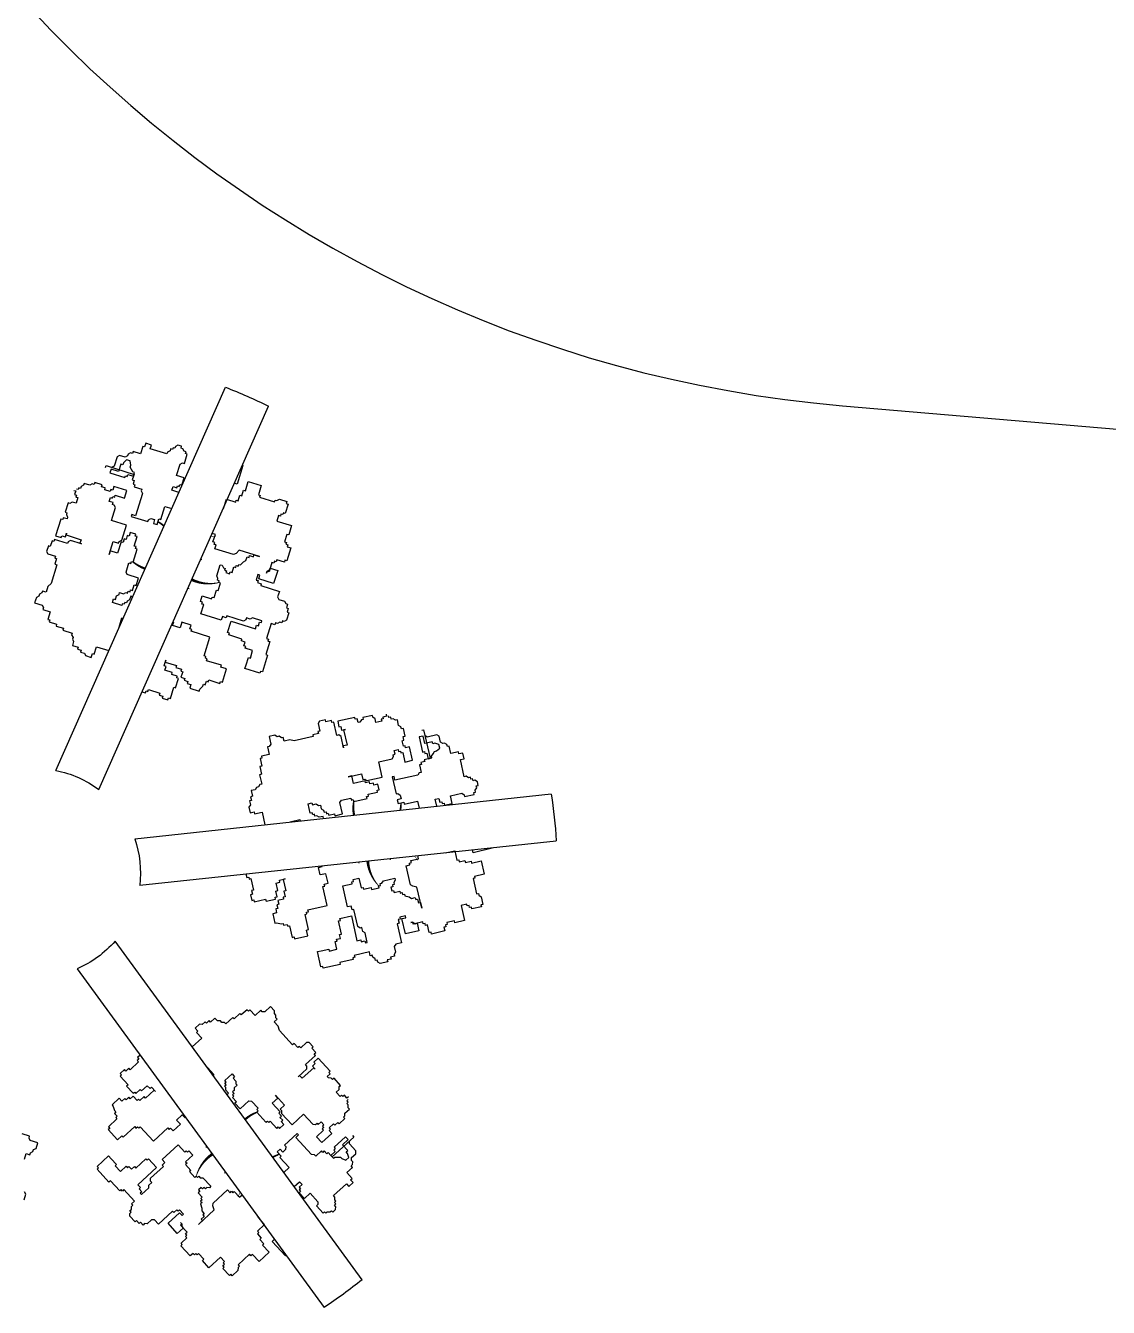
# Model space of a CAD drawing. Header units: inches. Extents: x 40 to 251, y 0 to 175.
# Drawn here: x 65.68 to 76.07, y 42.3 to 54.59 of the extents above; entities that cross this region are included whole.
import ezdxf

# ---------------------------------------------------------------- set-up
doc = ezdxf.new("R2010")
doc.units = ezdxf.units.IN
doc.header["$MEASUREMENT"] = 0
doc.layers.add('CUADRICULA', color=84, linetype='Continuous')

msp = doc.modelspace()

# ---------------------------------------------------------------- linework, layer by layer
msp.add_line((73.523, 50.947), (154.914, 44.017))
msp.add_arc((74.541, 62.904), 12, 183.1023, 265.1336)
at = {"layer": 'CUADRICULA', "extrusion": (0, 0, -1)}
for p, q in [((65.974, 47.449), (67.601, 51.126)), ((66.385, 47.267), (68.013, 50.944)), ((66.73, 46.795), (70.727, 47.224)), ((66.778, 46.348), (70.775, 46.776)), ((66.541, 45.813), (68.911, 42.565)), ((66.178, 45.548), (68.548, 42.3))]:
    msp.add_line(p, q, dxfattribs=at)
at = {"layer": 'CUADRICULA'}
for points in [[(67.154, 50.116), (67.087, 50.137), (67.099, 50.172), (67.134, 50.161), (67.14, 50.179), (67.158, 50.173), (67.163, 50.191), (67.181, 50.186), (67.204, 50.257), (67.132, 50.28), (67.166, 50.387), (67.189, 50.399), (67.207, 50.394), (67.235, 50.483), (67.217, 50.489), (67.223, 50.506), (67.205, 50.512), (67.192, 50.535), (67.175, 50.541), (67.18, 50.559), (67.144, 50.57), (67.121, 50.558), (67.115, 50.54), (67.098, 50.545), (67.092, 50.528), (67.074, 50.533), (67.069, 50.515), (67.045, 50.503), (67.039, 50.485), (66.879, 50.535), (66.89, 50.571), (66.836, 50.588), (66.825, 50.552), (66.807, 50.558), (66.785, 50.486), (66.714, 50.508), (66.708, 50.49), (66.69, 50.496), (66.667, 50.484), (66.661, 50.466), (66.638, 50.454), (66.584, 50.47), (66.561, 50.458), (66.533, 50.369), (66.509, 50.356)], [(66.45, 50.355), (66.456, 50.373), (66.724, 50.289), (66.718, 50.271), (66.729, 50.307), (66.711, 50.313), (66.699, 50.336), (66.687, 50.36), (66.692, 50.378), (66.686, 50.419), (66.65, 50.43), (66.621, 50.4), (66.615, 50.382), (66.597, 50.388), (66.575, 50.316), (66.504, 50.338), (66.493, 50.303), (66.635, 50.258), (66.641, 50.276), (66.659, 50.27), (66.664, 50.288), (66.718, 50.271), (66.707, 50.236), (66.725, 50.23), (66.714, 50.194), (66.731, 50.189), (66.726, 50.171), (66.797, 50.149), (66.792, 50.131), (66.804, 50.107), (66.737, 49.893), (66.701, 49.904), (66.696, 49.886), (66.856, 49.836), (66.862, 49.854), (66.885, 49.866), (66.921, 49.855), (66.91, 49.819), (66.946, 49.808), (66.962, 49.862), (66.98, 49.856), (67.019, 49.981), (67.085, 49.961)], [(67.762, 50.377), (67.769, 50.375), (67.714, 50.196), (67.685, 50.205)], [(66.711, 49.116), (66.692, 49.122), (66.681, 49.086), (66.658, 49.074), (66.652, 49.056), (66.634, 49.061), (66.629, 49.044), (66.611, 49.049), (66.605, 49.031), (66.516, 49.059), (66.527, 49.095), (66.545, 49.089), (66.556, 49.125), (66.58, 49.137), (66.585, 49.155), (66.621, 49.144), (66.644, 49.156), (66.662, 49.151), (66.668, 49.169), (66.686, 49.163), (66.691, 49.181), (66.709, 49.175), (66.726, 49.229), (66.744, 49.223), (66.766, 49.295), (66.659, 49.328), (66.647, 49.352), (66.674, 49.441), (66.692, 49.436), (66.698, 49.454), (66.716, 49.448), (66.755, 49.573), (66.737, 49.579), (66.743, 49.597), (66.725, 49.602), (66.753, 49.692), (66.735, 49.697), (66.74, 49.715), (66.687, 49.732), (66.676, 49.696), (66.658, 49.702), (66.647, 49.666), (66.629, 49.671), (66.618, 49.636), (66.6, 49.641), (66.566, 49.534), (66.495, 49.556), (66.484, 49.521), (66.523, 49.646), (66.576, 49.629), (66.582, 49.647), (66.605, 49.659), (66.65, 49.802), (66.507, 49.847), (66.546, 49.972), (66.534, 49.995), (66.516, 50.001), (66.522, 50.019), (66.486, 50.03), (66.497, 50.066), (66.515, 50.06), (66.52, 50.078), (66.538, 50.072), (66.544, 50.09), (66.633, 50.062), (66.655, 50.134), (66.53, 50.173), (66.519, 50.137), (66.501, 50.143), (66.496, 50.125), (66.442, 50.142), (66.448, 50.16), (66.412, 50.171), (66.418, 50.189), (66.346, 50.211), (66.341, 50.193), (66.323, 50.199), (66.299, 50.186), (66.246, 50.203), (66.24, 50.185), (66.217, 50.173), (66.211, 50.155), (66.193, 50.161), (66.188, 50.143), (66.17, 50.148)], [(67.579, 49.964), (67.582, 49.963), (67.61, 50.052), (67.699, 50.024), (67.705, 50.042), (67.723, 50.036), (67.739, 50.09), (67.757, 50.084), (67.774, 50.138), (67.792, 50.132), (67.82, 50.222), (67.945, 50.183), (67.917, 50.093), (67.935, 50.088), (67.929, 50.07), (68.072, 50.025), (68.078, 50.043), (68.095, 50.038), (68.119, 50.05), (68.19, 50.028), (68.185, 50.01), (68.203, 50.004), (68.175, 49.915), (68.157, 49.92), (68.151, 49.903), (68.133, 49.908), (68.128, 49.89), (68.11, 49.896), (68.093, 49.842), (68.236, 49.798), (68.208, 49.708), (68.19, 49.714), (68.168, 49.642), (68.186, 49.637), (68.18, 49.619), (68.198, 49.613), (68.193, 49.595), (68.228, 49.584), (68.189, 49.459), (68.171, 49.465), (68.166, 49.447), (68.094, 49.469), (68.089, 49.451), (68.071, 49.457), (68.065, 49.439), (68.047, 49.444), (68.02, 49.355), (68.002, 49.361), (67.996, 49.343), (68.002, 49.361), (68.025, 49.373), (68.031, 49.391), (68.102, 49.368), (68.063, 49.243), (67.92, 49.288), (67.931, 49.324), (67.913, 49.329), (67.897, 49.276), (67.915, 49.27), (67.909, 49.252), (67.945, 49.241), (67.939, 49.223), (68.118, 49.167), (68.101, 49.114), (68.113, 49.09), (68.167, 49.074), (68.179, 49.05), (68.197, 49.045), (68.186, 49.009), (68.204, 49.003), (68.193, 48.967), (68.21, 48.962), (68.188, 48.89), (68.165, 48.878), (68.147, 48.884), (68.141, 48.866), (68.123, 48.871), (68.1, 48.859), (68.082, 48.865), (68.076, 48.847), (68.041, 48.858), (67.996, 48.715), (68.014, 48.709), (68.008, 48.691), (68.026, 48.686), (67.987, 48.561), (68.005, 48.555), (67.955, 48.394), (67.937, 48.4), (67.931, 48.382), (67.788, 48.426), (67.8, 48.462)], [(66.147, 50.136), (66.164, 50.13), (66.153, 50.095), (66.171, 50.089), (66.165, 50.071), (66.183, 50.066), (66.167, 50.012), (66.131, 50.023), (66.107, 50.011), (66.09, 50.016), (66.062, 49.927), (66.08, 49.921), (66.074, 49.903), (66.086, 49.88), (66.081, 49.862), (66.045, 49.873), (66.039, 49.855), (66.021, 49.861), (65.971, 49.7), (66.025, 49.683), (66.03, 49.701), (66.066, 49.69), (66.077, 49.726), (66.072, 49.708), (66.215, 49.663), (66.203, 49.628), (66.221, 49.622), (66.114, 49.655), (66.091, 49.643), (66.085, 49.625), (65.96, 49.664), (65.954, 49.646), (65.937, 49.652), (65.92, 49.598), (65.902, 49.604), (65.885, 49.55), (65.898, 49.527), (65.969, 49.505), (65.963, 49.487), (65.981, 49.481), (65.965, 49.427), (65.982, 49.422), (65.927, 49.243), (65.898, 49.213), (65.881, 49.159), (65.845, 49.17), (65.84, 49.153), (65.816, 49.14), (65.81, 49.122), (65.787, 49.11), (65.77, 49.056), (65.842, 49.034), (65.854, 49.011), (65.848, 48.993), (65.92, 48.97), (65.898, 48.899), (65.915, 48.893), (65.91, 48.875), (65.981, 48.853), (65.976, 48.835), (66.047, 48.813), (66.042, 48.795), (66.131, 48.767), (66.125, 48.749), (66.138, 48.726), (66.132, 48.708), (66.144, 48.685), (66.133, 48.649), (66.187, 48.632), (66.181, 48.614), (66.217, 48.603), (66.211, 48.585), (66.247, 48.574), (66.259, 48.551), (66.313, 48.534), (66.324, 48.57), (66.342, 48.564), (66.364, 48.636), (66.482, 48.599)], [(67.8, 48.462), (67.822, 48.534), (67.84, 48.528), (67.862, 48.6), (67.791, 48.622), (67.796, 48.64), (67.778, 48.645), (67.79, 48.681), (67.754, 48.692), (67.759, 48.71), (67.634, 48.749), (67.64, 48.767), (67.622, 48.773), (67.656, 48.88), (67.888, 48.807), (67.899, 48.843), (67.917, 48.838), (67.928, 48.873), (67.946, 48.868), (67.951, 48.886), (67.862, 48.914), (67.839, 48.901), (67.803, 48.912), (67.797, 48.895), (67.774, 48.882), (67.613, 48.932), (67.608, 48.915), (67.572, 48.926), (67.561, 48.89), (67.364, 48.951), (67.392, 49.041), (67.374, 49.046), (67.38, 49.064), (67.362, 49.07), (67.379, 49.123), (67.468, 49.095), (67.474, 49.113), (67.492, 49.108), (67.514, 49.179), (67.532, 49.174), (67.554, 49.245), (67.536, 49.251), (67.542, 49.269), (67.524, 49.274), (67.529, 49.292), (67.517, 49.316), (67.551, 49.423), (67.569, 49.417), (67.581, 49.394), (67.599, 49.388), (67.593, 49.37), (67.611, 49.365), (67.605, 49.347), (67.641, 49.336), (67.647, 49.354), (67.665, 49.348), (67.681, 49.402), (67.699, 49.396), (67.705, 49.414), (67.723, 49.408), (67.728, 49.426), (67.746, 49.421), (67.775, 49.451), (67.798, 49.463), (67.81, 49.499), (67.828, 49.493), (67.833, 49.511), (67.869, 49.5), (67.874, 49.518), (67.928, 49.501), (67.732, 49.563), (67.703, 49.532), (67.679, 49.52), (67.5, 49.576), (67.512, 49.612), (67.494, 49.617), (67.499, 49.635), (67.481, 49.641), (67.504, 49.712), (67.472, 49.722)], [(67.363, 49.476), (67.375, 49.472)], [(67.24, 49.199), (67.252, 49.196)], [(66.582, 48.823), (66.58, 48.823), (66.607, 48.913), (66.62, 48.909)], [(66.8, 48.205), (66.834, 48.195), (66.84, 48.212), (66.857, 48.207), (66.863, 48.225), (66.97, 48.191), (66.965, 48.173), (67, 48.162), (66.995, 48.144), (67.048, 48.128), (67.054, 48.145), (67.072, 48.14), (67.105, 48.247), (67.123, 48.242), (67.151, 48.331), (67.133, 48.337), (67.139, 48.354), (67.085, 48.371), (67.091, 48.389), (67.019, 48.411), (67.031, 48.447), (67.013, 48.453), (67.029, 48.506), (67.024, 48.488), (67.131, 48.455), (67.125, 48.437), (67.179, 48.42), (67.173, 48.403), (67.191, 48.397), (67.174, 48.343), (67.21, 48.332), (67.205, 48.314), (67.24, 48.303), (67.235, 48.285), (67.27, 48.274), (67.259, 48.238), (67.349, 48.21), (67.354, 48.228), (67.383, 48.259), (67.389, 48.276), (67.407, 48.271), (67.418, 48.307), (67.436, 48.301), (67.441, 48.319), (67.548, 48.285), (67.554, 48.303), (67.572, 48.298), (67.611, 48.423), (67.557, 48.44), (67.563, 48.458), (67.42, 48.502), (67.426, 48.52), (67.408, 48.526), (67.413, 48.543), (67.396, 48.549), (67.451, 48.728), (67.273, 48.784), (67.278, 48.801), (67.26, 48.807), (67.272, 48.843), (67.182, 48.871), (67.166, 48.817), (67.094, 48.839), (67.105, 48.875), (67.098, 48.877)], [(69.143, 47.989), (69.147, 47.97), (69.11, 47.962), (69.114, 47.944), (69.096, 47.94), (69.1, 47.922), (69.045, 47.909), (69.037, 47.946), (69.015, 47.96), (69.011, 47.978), (68.919, 47.958), (68.923, 47.939), (68.905, 47.935), (68.891, 47.913), (68.873, 47.909), (68.865, 47.945), (68.846, 47.941), (68.842, 47.959), (68.678, 47.922), (68.69, 47.868), (68.708, 47.872), (68.716, 47.835), (68.753, 47.843), (68.735, 47.839), (68.768, 47.693), (68.731, 47.685), (68.735, 47.667), (68.71, 47.776), (68.688, 47.791), (68.67, 47.786), (68.641, 47.914), (68.623, 47.91), (68.619, 47.928), (68.564, 47.916), (68.56, 47.934), (68.505, 47.922), (68.491, 47.9), (68.507, 47.827), (68.489, 47.823), (68.493, 47.804), (68.438, 47.792), (68.442, 47.774), (68.26, 47.733), (68.219, 47.743), (68.164, 47.73), (68.156, 47.767), (68.138, 47.763), (68.115, 47.777), (68.097, 47.773), (68.075, 47.787), (68.02, 47.775), (68.036, 47.702), (68.022, 47.679), (68.004, 47.675), (68.02, 47.602), (67.947, 47.586), (67.951, 47.567), (67.933, 47.563), (67.949, 47.49), (67.931, 47.486), (67.947, 47.413), (67.929, 47.409), (67.95, 47.318), (67.931, 47.314), (67.917, 47.291), (67.899, 47.287), (67.885, 47.265), (67.848, 47.257), (67.86, 47.202), (67.842, 47.198), (67.85, 47.161), (67.832, 47.157), (67.84, 47.121), (67.826, 47.098), (67.838, 47.044), (67.875, 47.052), (67.879, 47.034), (67.952, 47.05), (67.979, 46.929)], [(68.542, 46.989), (68.537, 47.009), (68.501, 47.001), (68.478, 47.015), (68.46, 47.011), (68.456, 47.029), (68.438, 47.025), (68.434, 47.043), (68.415, 47.039), (68.395, 47.13), (68.431, 47.138), (68.436, 47.12), (68.472, 47.128), (68.494, 47.114), (68.513, 47.118), (68.521, 47.082), (68.543, 47.068), (68.547, 47.049), (68.566, 47.054), (68.57, 47.035), (68.588, 47.039), (68.592, 47.021), (68.647, 47.033), (68.651, 47.015), (68.724, 47.032), (68.7, 47.141), (68.714, 47.164), (68.805, 47.184), (68.809, 47.166), (68.828, 47.17), (68.832, 47.152), (68.96, 47.18), (68.955, 47.199), (68.974, 47.203), (68.97, 47.221), (69.061, 47.242), (69.057, 47.26), (69.075, 47.264), (69.063, 47.319), (69.026, 47.31), (69.022, 47.329), (68.986, 47.32), (68.982, 47.339), (68.945, 47.331), (68.941, 47.349), (68.831, 47.324), (68.815, 47.397), (68.778, 47.389), (68.906, 47.418), (68.919, 47.363), (68.937, 47.367), (68.959, 47.353), (69.105, 47.386), (69.073, 47.532), (69.201, 47.561), (69.215, 47.583), (69.211, 47.601), (69.229, 47.605), (69.221, 47.642), (69.257, 47.65), (69.261, 47.632), (69.28, 47.636), (69.284, 47.618), (69.302, 47.622), (69.322, 47.53), (69.396, 47.547), (69.367, 47.675), (69.33, 47.666), (69.326, 47.685), (69.308, 47.681), (69.296, 47.735), (69.314, 47.739), (69.306, 47.776), (69.324, 47.78), (69.308, 47.853), (69.289, 47.849), (69.285, 47.867), (69.263, 47.881), (69.251, 47.936), (69.232, 47.932), (69.21, 47.946), (69.192, 47.942), (69.188, 47.96), (69.169, 47.956), (69.165, 47.974)], [(69.484, 47.835), (69.503, 47.839), (69.564, 47.566), (69.546, 47.561), (69.582, 47.57), (69.578, 47.588), (69.593, 47.61), (69.607, 47.633), (69.625, 47.637), (69.657, 47.663), (69.649, 47.7), (69.609, 47.71), (69.59, 47.706), (69.586, 47.724), (69.513, 47.707), (69.497, 47.78), (69.46, 47.772), (69.493, 47.626), (69.511, 47.63), (69.515, 47.612), (69.534, 47.616), (69.546, 47.561), (69.509, 47.553), (69.513, 47.535), (69.477, 47.527), (69.481, 47.508), (69.463, 47.504), (69.479, 47.431), (69.461, 47.427), (69.447, 47.405), (69.227, 47.356), (69.219, 47.392), (69.201, 47.388), (69.238, 47.224), (69.256, 47.228), (69.278, 47.214), (69.287, 47.177), (69.25, 47.169), (69.258, 47.132), (69.313, 47.145), (69.317, 47.127), (69.445, 47.155), (69.46, 47.088)], [(69.629, 47.106), (69.614, 47.174), (69.65, 47.182), (69.659, 47.146), (69.677, 47.15), (69.681, 47.132), (69.699, 47.136), (69.703, 47.117), (69.776, 47.134), (69.76, 47.207), (69.87, 47.231), (69.892, 47.217), (69.896, 47.199), (69.987, 47.22), (69.983, 47.238), (70.002, 47.242), (69.998, 47.26), (70.012, 47.283), (70.008, 47.301), (70.026, 47.305), (70.018, 47.341), (69.995, 47.356), (69.977, 47.351), (69.973, 47.37), (69.955, 47.366), (69.951, 47.384), (69.932, 47.38), (69.91, 47.394), (69.892, 47.39), (69.855, 47.554), (69.891, 47.562), (69.879, 47.617), (69.842, 47.609), (69.838, 47.627), (69.765, 47.611), (69.749, 47.684), (69.731, 47.68), (69.726, 47.698), (69.704, 47.712), (69.686, 47.708), (69.663, 47.722), (69.651, 47.777), (69.629, 47.791), (69.537, 47.77), (69.515, 47.785)], [(68.223, 46.955), (68.223, 46.957), (68.314, 46.978), (68.317, 46.965)], [(69.71, 46.662), (69.71, 46.659), (69.802, 46.679), (69.822, 46.588), (69.84, 46.592), (69.845, 46.574), (69.899, 46.586), (69.904, 46.568), (69.958, 46.58), (69.962, 46.562), (70.054, 46.583), (70.083, 46.455), (69.991, 46.434), (69.995, 46.416), (69.977, 46.412), (70.01, 46.266), (70.028, 46.27), (70.032, 46.252), (70.055, 46.238), (70.071, 46.164), (70.053, 46.16), (70.057, 46.142), (69.965, 46.122), (69.961, 46.14), (69.943, 46.136), (69.939, 46.154), (69.921, 46.15), (69.917, 46.168), (69.862, 46.156), (69.895, 46.01), (69.803, 45.989), (69.799, 46.008), (69.726, 45.991), (69.73, 45.973), (69.712, 45.969), (69.716, 45.95), (69.698, 45.946), (69.706, 45.91), (69.578, 45.881), (69.574, 45.899), (69.555, 45.895), (69.539, 45.968), (69.521, 45.964), (69.517, 45.982), (69.498, 45.978), (69.494, 45.997), (69.403, 45.976), (69.399, 45.994), (69.381, 45.99), (69.399, 45.994), (69.421, 45.98), (69.44, 45.984), (69.456, 45.911), (69.328, 45.883), (69.295, 46.029), (69.332, 46.037), (69.328, 46.055), (69.273, 46.043), (69.277, 46.024), (69.259, 46.02), (69.267, 45.984), (69.249, 45.98), (69.29, 45.797), (69.235, 45.785), (69.221, 45.762), (69.233, 45.708), (69.219, 45.685), (69.223, 45.667), (69.186, 45.659), (69.19, 45.641), (69.154, 45.632), (69.158, 45.614), (69.085, 45.598), (69.062, 45.612), (69.058, 45.63), (69.04, 45.626), (69.036, 45.644), (69.014, 45.658), (69.009, 45.677), (68.991, 45.673), (68.983, 45.709), (68.837, 45.676), (68.841, 45.658), (68.823, 45.654), (68.827, 45.636), (68.699, 45.607), (68.703, 45.589), (68.538, 45.552), (68.534, 45.57), (68.516, 45.566), (68.483, 45.712), (68.52, 45.72)], [(68.52, 45.72), (68.593, 45.737), (68.597, 45.718), (68.67, 45.735), (68.654, 45.808), (68.672, 45.812), (68.668, 45.83), (68.704, 45.838), (68.696, 45.875), (68.714, 45.879), (68.686, 46.007), (68.704, 46.011), (68.7, 46.029), (68.81, 46.054), (68.863, 45.816), (68.899, 45.825), (68.904, 45.806), (68.94, 45.815), (68.944, 45.796), (68.962, 45.8), (68.942, 45.892), (68.92, 45.906), (68.911, 45.942), (68.893, 45.938), (68.871, 45.952), (68.834, 46.117), (68.816, 46.113), (68.807, 46.149), (68.771, 46.141), (68.726, 46.342), (68.817, 46.362), (68.813, 46.38), (68.831, 46.385), (68.827, 46.403), (68.882, 46.415), (68.902, 46.324), (68.921, 46.328), (68.925, 46.31), (68.998, 46.326), (69.002, 46.308), (69.075, 46.324), (69.071, 46.343), (69.089, 46.347), (69.085, 46.365), (69.103, 46.369), (69.118, 46.391), (69.227, 46.416), (69.231, 46.398), (69.217, 46.375), (69.221, 46.357), (69.203, 46.353), (69.207, 46.335), (69.189, 46.331), (69.197, 46.294), (69.215, 46.298), (69.219, 46.28), (69.274, 46.292), (69.278, 46.274), (69.297, 46.278), (69.301, 46.26), (69.319, 46.264), (69.323, 46.246), (69.364, 46.236), (69.386, 46.222), (69.423, 46.23), (69.427, 46.212), (69.445, 46.216), (69.453, 46.179), (69.472, 46.183), (69.484, 46.128), (69.439, 46.329), (69.398, 46.339), (69.376, 46.353), (69.335, 46.536), (69.371, 46.544), (69.367, 46.562), (69.385, 46.567), (69.381, 46.585), (69.454, 46.601), (69.447, 46.634)], [(69.179, 46.605), (69.182, 46.593)], [(70.159, 46.71), (70.161, 46.703), (69.978, 46.661), (69.972, 46.69)], [(67.797, 46.457), (67.805, 46.422), (67.824, 46.427), (67.828, 46.408), (67.846, 46.412), (67.87, 46.303), (67.852, 46.299), (67.86, 46.262), (67.842, 46.258), (67.854, 46.203), (67.873, 46.208), (67.877, 46.189), (67.986, 46.214), (67.991, 46.196), (68.082, 46.216), (68.078, 46.234), (68.096, 46.239), (68.084, 46.293), (68.102, 46.297), (68.086, 46.37), (68.122, 46.379), (68.118, 46.397), (68.173, 46.409), (68.155, 46.405), (68.179, 46.296), (68.161, 46.291), (68.173, 46.237), (68.155, 46.233), (68.159, 46.214), (68.104, 46.202), (68.113, 46.166), (68.094, 46.161), (68.102, 46.125), (68.084, 46.121), (68.092, 46.084), (68.056, 46.076), (68.076, 45.985), (68.095, 45.989), (68.135, 45.979), (68.154, 45.983), (68.158, 45.965), (68.194, 45.973), (68.198, 45.955), (68.217, 45.959), (68.241, 45.849), (68.259, 45.853), (68.264, 45.835), (68.391, 45.864), (68.379, 45.919), (68.397, 45.923), (68.365, 46.069), (68.383, 46.073), (68.379, 46.091), (68.397, 46.095), (68.393, 46.113), (68.576, 46.155), (68.535, 46.337), (68.553, 46.341), (68.549, 46.359), (68.585, 46.368), (68.565, 46.459), (68.51, 46.447), (68.494, 46.52), (68.53, 46.528), (68.529, 46.535)], [(68.879, 46.573), (68.881, 46.561)], [(68.781, 44.32), (68.767, 44.307), (68.742, 44.335), (68.728, 44.322), (68.716, 44.336), (68.702, 44.323), (68.664, 44.365), (68.691, 44.39), (68.692, 44.417), (68.706, 44.429), (68.643, 44.498), (68.629, 44.485), (68.616, 44.499), (68.59, 44.5), (68.577, 44.514), (68.605, 44.539), (68.592, 44.553), (68.606, 44.566), (68.491, 44.69), (68.45, 44.652), (68.463, 44.638), (68.435, 44.613), (68.461, 44.585), (68.448, 44.599), (68.338, 44.497), (68.313, 44.525), (68.299, 44.512), (68.381, 44.588), (68.382, 44.615), (68.37, 44.629), (68.466, 44.717), (68.453, 44.731), (68.467, 44.744), (68.429, 44.785), (68.443, 44.798), (68.405, 44.839), (68.378, 44.84), (68.323, 44.789), (68.311, 44.803), (68.297, 44.791), (68.259, 44.832), (68.245, 44.819), (68.118, 44.957), (68.106, 44.997), (68.068, 45.039), (68.096, 45.064), (68.083, 45.078), (68.084, 45.104), (68.071, 45.118), (68.073, 45.144), (68.034, 45.186), (67.979, 45.135), (67.953, 45.136), (67.94, 45.15), (67.885, 45.099), (67.834, 45.154), (67.821, 45.141), (67.808, 45.155), (67.753, 45.105), (67.74, 45.118), (67.685, 45.068), (67.673, 45.081), (67.604, 45.018), (67.591, 45.032), (67.565, 45.033), (67.552, 45.047), (67.525, 45.048), (67.5, 45.075), (67.459, 45.037), (67.446, 45.051), (67.419, 45.026), (67.406, 45.039), (67.378, 45.014), (67.352, 45.015), (67.311, 44.977), (67.336, 44.95), (67.322, 44.937), (67.373, 44.882), (67.282, 44.798)], [(66.782, 44.719), (66.756, 44.695), (66.769, 44.682), (66.755, 44.669), (66.768, 44.655), (66.685, 44.579), (66.673, 44.593), (66.645, 44.567), (66.632, 44.581), (66.591, 44.543), (66.604, 44.529), (66.59, 44.517), (66.666, 44.434), (66.652, 44.421), (66.716, 44.353), (66.73, 44.365), (66.742, 44.351), (66.784, 44.39), (66.796, 44.376), (66.851, 44.426), (66.877, 44.399), (66.89, 44.412), (66.929, 44.37), (66.916, 44.384), (66.833, 44.308), (66.821, 44.322), (66.779, 44.284), (66.767, 44.297), (66.753, 44.285), (66.715, 44.326), (66.687, 44.301), (66.675, 44.315), (66.647, 44.289), (66.634, 44.303), (66.607, 44.278), (66.581, 44.305), (66.513, 44.242), (66.525, 44.228), (66.537, 44.188), (66.55, 44.174), (66.536, 44.161), (66.561, 44.134), (66.548, 44.121), (66.56, 44.107), (66.478, 44.031), (66.49, 44.017), (66.477, 44.005), (66.566, 43.908), (66.607, 43.946), (66.619, 43.933), (66.73, 44.034), (66.742, 44.02), (66.756, 44.033), (66.769, 44.019), (66.782, 44.032), (66.909, 43.894), (67.047, 44.021), (67.06, 44.007), (67.073, 44.02), (67.099, 43.992), (67.168, 44.056), (67.13, 44.097), (67.185, 44.148), (67.21, 44.12), (67.216, 44.125)], [(67.426, 44.6), (67.428, 44.601), (67.491, 44.532), (67.482, 44.524)], [(67.615, 44.341), (67.63, 44.354), (67.605, 44.382), (67.606, 44.408), (67.593, 44.422), (67.607, 44.435), (67.594, 44.449), (67.608, 44.461), (67.595, 44.475), (67.664, 44.539), (67.689, 44.511), (67.676, 44.498), (67.701, 44.471), (67.7, 44.444), (67.713, 44.431), (67.685, 44.405), (67.684, 44.379), (67.67, 44.366), (67.683, 44.352), (67.669, 44.34), (67.682, 44.326), (67.668, 44.313), (67.706, 44.272), (67.692, 44.259), (67.743, 44.204), (67.826, 44.28), (67.852, 44.279), (67.916, 44.21), (67.902, 44.197), (67.915, 44.184), (67.901, 44.171), (67.99, 44.075), (68.003, 44.087), (68.016, 44.074), (68.03, 44.086), (68.093, 44.017), (68.107, 44.03), (68.12, 44.016), (68.161, 44.054), (68.136, 44.082), (68.15, 44.095), (68.124, 44.122), (68.138, 44.135), (68.112, 44.162), (68.126, 44.175), (68.05, 44.258), (68.105, 44.308), (68.08, 44.336), (68.169, 44.239), (68.127, 44.201), (68.14, 44.188), (68.139, 44.161), (68.241, 44.051), (68.351, 44.152), (68.439, 44.056), (68.466, 44.055), (68.48, 44.068), (68.492, 44.054), (68.52, 44.079), (68.545, 44.052), (68.531, 44.039), (68.544, 44.025), (68.53, 44.013), (68.543, 43.999), (68.474, 43.935), (68.525, 43.88), (68.621, 43.969), (68.596, 43.997), (68.61, 44.009), (68.597, 44.023), (68.638, 44.061), (68.651, 44.047), (68.679, 44.073), (68.691, 44.059), (68.746, 44.11), (68.734, 44.123), (68.747, 44.136), (68.748, 44.162), (68.79, 44.201), (68.777, 44.214), (68.778, 44.241), (68.765, 44.255), (68.779, 44.267), (68.766, 44.281), (68.78, 44.294)], [(65.672, 43.722), (65.689, 43.776), (65.725, 43.764), (65.73, 43.782), (65.754, 43.795), (65.759, 43.813), (65.783, 43.825), (65.8, 43.878), (65.728, 43.901), (65.716, 43.924), (65.722, 43.942), (65.65, 43.964)], [(68.819, 43.948), (68.832, 43.934), (68.626, 43.744), (68.613, 43.757), (68.638, 43.73), (68.652, 43.742), (68.678, 43.741), (68.705, 43.74), (68.718, 43.727), (68.757, 43.712), (68.784, 43.737), (68.773, 43.777), (68.76, 43.791), (68.774, 43.804), (68.723, 43.859), (68.778, 43.91), (68.753, 43.937), (68.643, 43.836), (68.655, 43.822), (68.641, 43.809), (68.654, 43.795), (68.613, 43.757), (68.587, 43.785), (68.574, 43.772), (68.548, 43.8), (68.535, 43.787), (68.522, 43.801), (68.467, 43.75), (68.454, 43.764), (68.428, 43.765), (68.275, 43.93), (68.303, 43.956), (68.29, 43.969), (68.166, 43.855), (68.179, 43.842), (68.178, 43.815), (68.151, 43.79), (68.125, 43.817), (68.098, 43.792), (68.136, 43.751), (68.122, 43.738), (68.211, 43.642), (68.16, 43.595)], [(68.26, 43.458), (68.311, 43.505), (68.337, 43.477), (68.309, 43.452), (68.322, 43.438), (68.308, 43.426), (68.321, 43.412), (68.307, 43.399), (68.358, 43.344), (68.413, 43.395), (68.489, 43.312), (68.488, 43.286), (68.474, 43.273), (68.538, 43.204), (68.551, 43.217), (68.564, 43.203), (68.578, 43.216), (68.604, 43.215), (68.618, 43.227), (68.631, 43.213), (68.658, 43.239), (68.659, 43.265), (68.647, 43.279), (68.66, 43.292), (68.648, 43.305), (68.661, 43.318), (68.649, 43.332), (68.65, 43.358), (68.637, 43.372), (68.761, 43.486), (68.786, 43.459), (68.828, 43.497), (68.802, 43.524), (68.816, 43.537), (68.765, 43.592), (68.82, 43.643), (68.808, 43.657), (68.821, 43.669), (68.822, 43.696), (68.81, 43.709), (68.811, 43.736), (68.852, 43.774), (68.853, 43.8), (68.79, 43.869), (68.791, 43.896)], [(66.505, 43.725), (66.556, 43.67), (66.542, 43.658), (66.593, 43.602), (66.648, 43.653), (66.661, 43.639), (66.674, 43.652), (66.7, 43.625), (66.727, 43.65), (66.74, 43.636), (66.836, 43.725), (66.849, 43.711), (66.863, 43.724), (66.939, 43.641), (66.76, 43.476), (66.786, 43.449), (66.772, 43.436), (66.797, 43.409), (66.783, 43.396), (66.796, 43.382), (66.865, 43.446), (66.866, 43.472), (66.893, 43.497), (66.881, 43.511), (66.882, 43.538), (67.006, 43.652), (66.993, 43.665), (67.02, 43.691), (66.995, 43.718), (67.146, 43.858), (67.21, 43.789), (67.224, 43.802), (67.236, 43.788), (67.25, 43.801), (67.288, 43.759), (67.219, 43.696), (67.232, 43.682), (67.218, 43.669), (67.269, 43.614), (67.255, 43.602), (67.306, 43.546), (67.32, 43.559), (67.333, 43.545), (67.346, 43.558), (67.359, 43.544), (67.385, 43.543), (67.462, 43.461), (67.448, 43.448), (67.421, 43.449), (67.408, 43.436), (67.395, 43.45), (67.381, 43.437), (67.369, 43.451), (67.341, 43.426), (67.354, 43.412), (67.34, 43.399), (67.378, 43.358), (67.364, 43.345), (67.377, 43.332), (67.363, 43.319), (67.376, 43.305), (67.362, 43.292), (67.374, 43.252), (67.373, 43.226), (67.398, 43.198), (67.384, 43.186), (67.397, 43.172), (67.369, 43.146), (67.382, 43.133), (67.341, 43.095), (67.492, 43.234), (67.481, 43.274), (67.482, 43.301), (67.619, 43.428), (67.645, 43.4), (67.658, 43.413), (67.671, 43.399), (67.685, 43.412), (67.736, 43.356), (67.76, 43.379)], [(67.423, 43.841), (67.414, 43.832)], [(67.916, 43.166), (67.913, 43.164), (67.977, 43.095), (67.908, 43.031), (67.921, 43.018), (67.907, 43.005), (67.945, 42.964), (67.931, 42.951), (67.969, 42.91), (67.956, 42.897), (68.019, 42.828), (67.923, 42.739), (67.859, 42.808), (67.846, 42.795), (67.833, 42.809), (67.723, 42.708), (67.735, 42.694), (67.722, 42.681), (67.721, 42.655), (67.666, 42.604), (67.653, 42.618), (67.639, 42.605), (67.576, 42.674), (67.589, 42.687), (67.577, 42.701), (67.591, 42.713), (67.578, 42.727), (67.592, 42.74), (67.554, 42.781), (67.443, 42.68), (67.38, 42.749), (67.394, 42.761), (67.343, 42.816), (67.329, 42.804), (67.317, 42.817), (67.303, 42.805), (67.29, 42.818), (67.263, 42.793), (67.174, 42.89), (67.187, 42.902), (67.175, 42.916), (67.23, 42.967), (67.217, 42.98), (67.231, 42.993), (67.218, 43.007), (67.232, 43.02), (67.168, 43.088), (67.182, 43.101), (67.17, 43.115), (67.182, 43.101), (67.181, 43.075), (67.194, 43.061), (67.139, 43.01), (67.05, 43.107), (67.16, 43.208), (67.185, 43.181), (67.199, 43.193), (67.161, 43.235), (67.147, 43.222), (67.135, 43.236), (67.107, 43.21), (67.094, 43.224), (66.957, 43.097), (66.919, 43.139), (66.892, 43.14), (66.851, 43.102), (66.825, 43.103), (66.811, 43.09), (66.785, 43.118), (66.772, 43.105), (66.746, 43.132), (66.733, 43.12), (66.682, 43.175), (66.683, 43.201), (66.697, 43.214), (66.684, 43.228), (66.698, 43.24), (66.699, 43.267), (66.712, 43.28), (66.7, 43.293), (66.727, 43.319), (66.626, 43.429), (66.612, 43.416), (66.599, 43.43), (66.586, 43.417), (66.497, 43.514), (66.483, 43.501), (66.369, 43.625), (66.382, 43.638), (66.37, 43.651), (66.48, 43.753), (66.505, 43.725)], [(67.602, 43.597), (67.592, 43.588)], [(65.668, 43.331), (65.685, 43.385), (65.672, 43.408)], [(68.183, 42.8), (68.177, 42.795), (68.05, 42.933), (68.072, 42.953)]]:
    msp.add_lwpolyline(points, dxfattribs=at)
for points in [[(67.011, 49.794, 0.0176, 0.0146, 0.046657), (66.954, 49.835, 0, 0, 0)], [(67.458, 49.692, 0.00551, 0.00365, -0.030841), (67.511, 49.698, 0, 0, 0)], [(66.83, 49.385, 0.0224, 0.0146, -0.084367), (66.716, 49.448, 0.0365, 0.0365, 0)], [(67.276, 49.28, 0.0276, 0.0073, 0.169691), (67.536, 49.251, 0, 0, 0)], [(68.835, 47.021, 0.0224, 0.0146, -0.084367), (68.832, 47.152, 0.0365, 0.0365, 0)], [(69.279, 47.069, 0.0176, 0.0146, 0.046657), (69.286, 47.139, 0, 0, 0)], [(68.966, 46.582, 0.0276, 0.0073, 0.169691), (69.071, 46.343, 0, 0, 0)], [(69.414, 46.63, 0.00551, 0.00365, -0.030841), (69.446, 46.588, 0, 0, 0)], [(67.789, 44.103, 0.0224, 0.0146, -0.084367), (67.901, 44.171, 0.0365, 0.0365, 0)], [(67.475, 43.77, 0.0276, 0.0073, 0.169691), (67.32, 43.559, 0, 0, 0)], [(68.053, 43.742, 0.0176, 0.0146, 0.046657), (68.117, 43.771, 0, 0, 0)], [(67.741, 43.406, 0.00551, 0.00365, -0.030841), (67.72, 43.357, 0, 0, 0)]]:
    msp.add_lwpolyline(points, format="xyseb", dxfattribs=at)
at = {"layer": 'CUADRICULA', "extrusion": (0, 0, -1)}
for radius, start, end in [(5, 111.2979, 116.4563), (1, 100.8742, 126.88), (5, 171.2979, 176.4563), (1, 160.8742, 186.88), (1, 220.8742, 246.88), (5, 231.2979, 236.4563)]:
    msp.add_arc((-65.785, 46.467), radius, start, end, dxfattribs=at)

doc.saveas('drawing.dxf')
